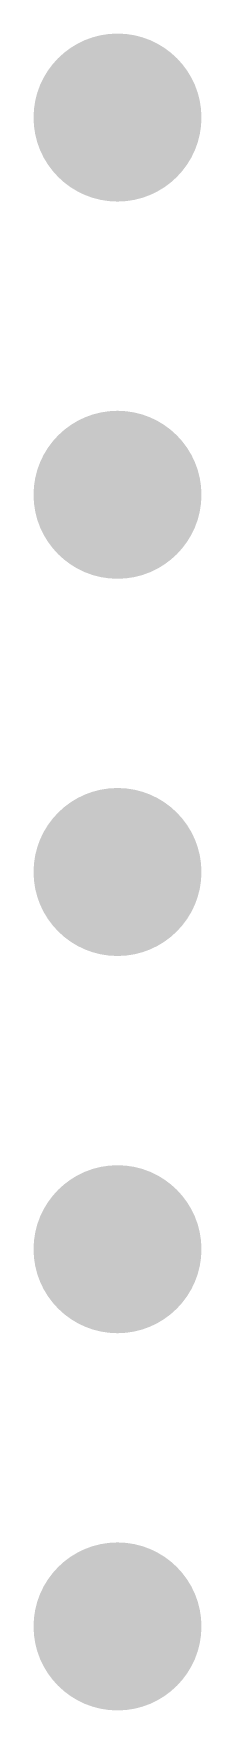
# Model space of a CAD drawing. Header units: millimetres. Extents: x 0 to 172, y 0 to 138.
# Drawn here: x 134.29 to 135.09, y 89.41 to 97.42 of the extents above; entities that cross this region are included whole.
import ezdxf

# ---------------------------------------------------------------- set-up
doc = ezdxf.new("R2010")
doc.units = ezdxf.units.MM
for name, color, linetype in [('BottomLayer', 5, 'Continuous'), ('BottomSolder', 6, 'Continuous'), ('TopLayer', 1, 'Continuous'), ('TopSolder', 216, 'Continuous'), ('ViaHoleLayer', 16, 'Continuous')]:
    doc.layers.add(name, color=color, linetype=linetype)

msp = doc.modelspace()

# ---------------------------------------------------------------- hatches: boundary and pattern name
at = {"layer": 'BottomLayer'}
h = msp.add_hatch(color=5, dxfattribs=at)
edge = h.paths.add_edge_path()
edge.add_arc((134.687, 97.0218), 0.3, 0, 360)
h = msp.add_hatch(color=5, dxfattribs=at)
edge = h.paths.add_edge_path()
edge.add_arc((134.687, 95.2184), 0.3, 0, 360)
h = msp.add_hatch(color=5, dxfattribs=at)
edge = h.paths.add_edge_path()
edge.add_arc((134.687, 93.415), 0.3, 0, 360)
h = msp.add_hatch(color=5, dxfattribs=at)
edge = h.paths.add_edge_path()
edge.add_arc((134.687, 91.6116), 0.3, 0, 360)
h = msp.add_hatch(color=5, dxfattribs=at)
edge = h.paths.add_edge_path()
edge.add_arc((134.687, 89.8082), 0.3, 0, 360)
at = {"layer": 'BottomSolder'}
h = msp.add_hatch(color=6, dxfattribs=at)
edge = h.paths.add_edge_path()
edge.add_arc((134.687, 97.0218), 0.4016, 0, 360)
h = msp.add_hatch(color=6, dxfattribs=at)
edge = h.paths.add_edge_path()
edge.add_arc((134.687, 95.2184), 0.4016, 0, 360)
h = msp.add_hatch(color=6, dxfattribs=at)
edge = h.paths.add_edge_path()
edge.add_arc((134.687, 93.415), 0.4016, 0, 360)
h = msp.add_hatch(color=6, dxfattribs=at)
edge = h.paths.add_edge_path()
edge.add_arc((134.687, 91.6116), 0.4016, 0, 360)
h = msp.add_hatch(color=6, dxfattribs=at)
edge = h.paths.add_edge_path()
edge.add_arc((134.687, 89.8082), 0.4016, 0, 360)
at = {"layer": 'TopLayer'}
h = msp.add_hatch(color=1, dxfattribs=at)
edge = h.paths.add_edge_path()
edge.add_arc((134.687, 97.0218), 0.3, 0, 360)
h = msp.add_hatch(color=1, dxfattribs=at)
edge = h.paths.add_edge_path()
edge.add_arc((134.687, 95.2184), 0.3, 0, 360)
h = msp.add_hatch(color=1, dxfattribs=at)
edge = h.paths.add_edge_path()
edge.add_arc((134.687, 93.415), 0.3, 0, 360)
h = msp.add_hatch(color=1, dxfattribs=at)
edge = h.paths.add_edge_path()
edge.add_arc((134.687, 91.6116), 0.3, 0, 360)
h = msp.add_hatch(color=1, dxfattribs=at)
edge = h.paths.add_edge_path()
edge.add_arc((134.687, 89.8082), 0.3, 0, 360)
at = {"layer": 'TopSolder'}
h = msp.add_hatch(color=216, dxfattribs=at)
edge = h.paths.add_edge_path()
edge.add_arc((134.687, 97.0218), 0.4016, 0, 360)
h = msp.add_hatch(color=216, dxfattribs=at)
edge = h.paths.add_edge_path()
edge.add_arc((134.687, 95.2184), 0.4016, 0, 360)
h = msp.add_hatch(color=216, dxfattribs=at)
edge = h.paths.add_edge_path()
edge.add_arc((134.687, 93.415), 0.4016, 0, 360)
h = msp.add_hatch(color=216, dxfattribs=at)
edge = h.paths.add_edge_path()
edge.add_arc((134.687, 91.6116), 0.4016, 0, 360)
h = msp.add_hatch(color=216, dxfattribs=at)
edge = h.paths.add_edge_path()
edge.add_arc((134.687, 89.8082), 0.4016, 0, 360)
at = {"layer": 'ViaHoleLayer'}
h = msp.add_hatch(color=16, dxfattribs=at)
edge = h.paths.add_edge_path()
edge.add_arc((134.687, 97.0218), 0.15, 0, 360)
h = msp.add_hatch(color=16, dxfattribs=at)
edge = h.paths.add_edge_path()
edge.add_arc((134.687, 95.2184), 0.15, 0, 360)
h = msp.add_hatch(color=16, dxfattribs=at)
edge = h.paths.add_edge_path()
edge.add_arc((134.687, 93.415), 0.15, 0, 360)
h = msp.add_hatch(color=16, dxfattribs=at)
edge = h.paths.add_edge_path()
edge.add_arc((134.687, 91.6116), 0.15, 0, 360)
h = msp.add_hatch(color=16, dxfattribs=at)
edge = h.paths.add_edge_path()
edge.add_arc((134.687, 89.8082), 0.15, 0, 360)

doc.saveas('drawing.dxf')
